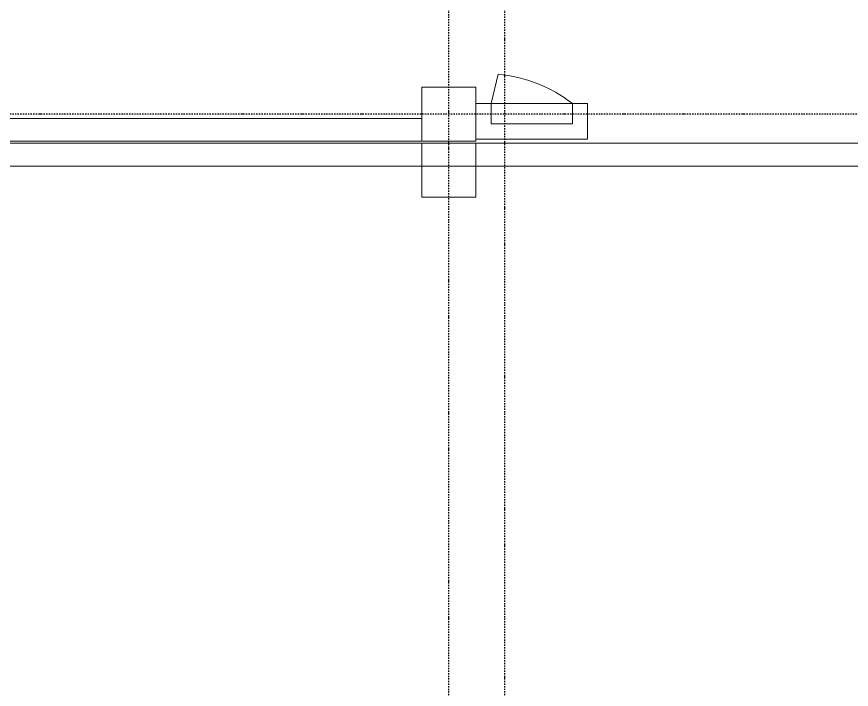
# Model space of a CAD drawing. Header units: metres. Extents: x 85953 to 212055, y -1481497 to -1363692.
# Drawn here: x 103566 to 111770, y -1402189 to -1395579 of the extents above; entities that cross this region are included whole.
import ezdxf

# ---------------------------------------------------------------- set-up
doc = ezdxf.new("R2010")
doc.units = ezdxf.units.M
doc.linetypes.add('DASHDOT', pattern=[25.4, 12.7, -6.35, 0, -6.35])
doc.layers.add('axes', color=8, linetype='Continuous')
doc.layers.add('E-POWR', color=7, linetype='Continuous', lineweight=9, true_color=0x487e3e)
for name, color, linetype, lineweight in [('Proj', 8, 'Continuous', 0), ('Structure', 8, 'Continuous', 9), ('Walls', 8, 'Continuous', 0)]:
    doc.layers.add(name, color=color, linetype=linetype, lineweight=lineweight)

msp = doc.modelspace()

# ---------------------------------------------------------------- linework, layer by layer
at = {"layer": 'axes', "linetype": 'DASHDOT'}
for p, q in [((108363.3, -1477267.3, -0.1), (108363.3, -1366661.8, -0.1)), ((107813.3, -1477267.4, 2.3), (107813.3, -1366691.8, 2.3)), ((178940.3, -1396537.7, 2.3), (95643.4, -1396537.7, 2.3))]:
    msp.add_line(p, q, dxfattribs=at)
at = {"layer": 'E-POWR', "color": 135, "elevation": -2.5}
for points in [[(109028.3, -1396431.8, 0.142728), (108298, -1396143.7), (108228.3, -1396431.8)], [(109028.3, -1396431.8), (109178.3, -1396431.8), (109178.3, -1396776.8, -0.414214), (109173.3, -1396781.8), (108078.3, -1396781.8), (108078.3, -1396431.8), (108228.3, -1396431.8)]]:
    msp.add_lwpolyline(points, format="xyb", dxfattribs=at)
msp.add_lwpolyline([(109028.3, -1396631.8), (108228.3, -1396631.8), (108228.3, -1396431.8), (109028.3, -1396431.8)], close=True, dxfattribs=at)
msp.add_lwpolyline([(109028.3, -1396631.8), (108228.3, -1396631.8), (108228.3, -1396431.8), (109028.3, -1396431.8)], close=True, dxfattribs=at)
at = {"layer": 'Proj'}
for p, q in [((100475.3, -1396822.7, 2.3), (173978.3, -1396822.7, -0.1)), ((101005.3, -1397047.7, -0.1), (173753.3, -1397047.7, -0.1))]:
    msp.add_line(p, q, dxfattribs=at)
at = {"layer": 'Structure', "elevation": -2.5}
msp.add_lwpolyline([(107548.3, -1396802.7), (108078.3, -1396802.7), (108078.3, -1396272.7), (107548.3, -1396272.7), (107548.3, -1396802.7)], dxfattribs=at)
msp.add_lwpolyline([(107548.3, -1397352.7), (108078.3, -1397352.7), (108078.3, -1396822.7), (107548.3, -1396822.7)], close=True, dxfattribs=at)
at = {"layer": 'Walls'}
for p, q in [((103375.3, -1396577.7, -0.1), (107550.3, -1396577.7, -0.1)), ((100575.3, -1396802.7, -0.1), (107550.3, -1396802.7, -0.1)), ((100880.3, -1396822.7, -0.1), (107550.3, -1396822.7, -0.1)), ((108080.3, -1396822.7, 2.3), (112280.3, -1396822.7, 2.3)), ((100880.3, -1397047.7, -0.1), (107550.3, -1397047.7, -0.1)), ((108080.3, -1397047.7, 2.3), (114750.3, -1397047.7, 2.3))]:
    msp.add_line(p, q, dxfattribs=at)

doc.saveas('drawing.dxf')
